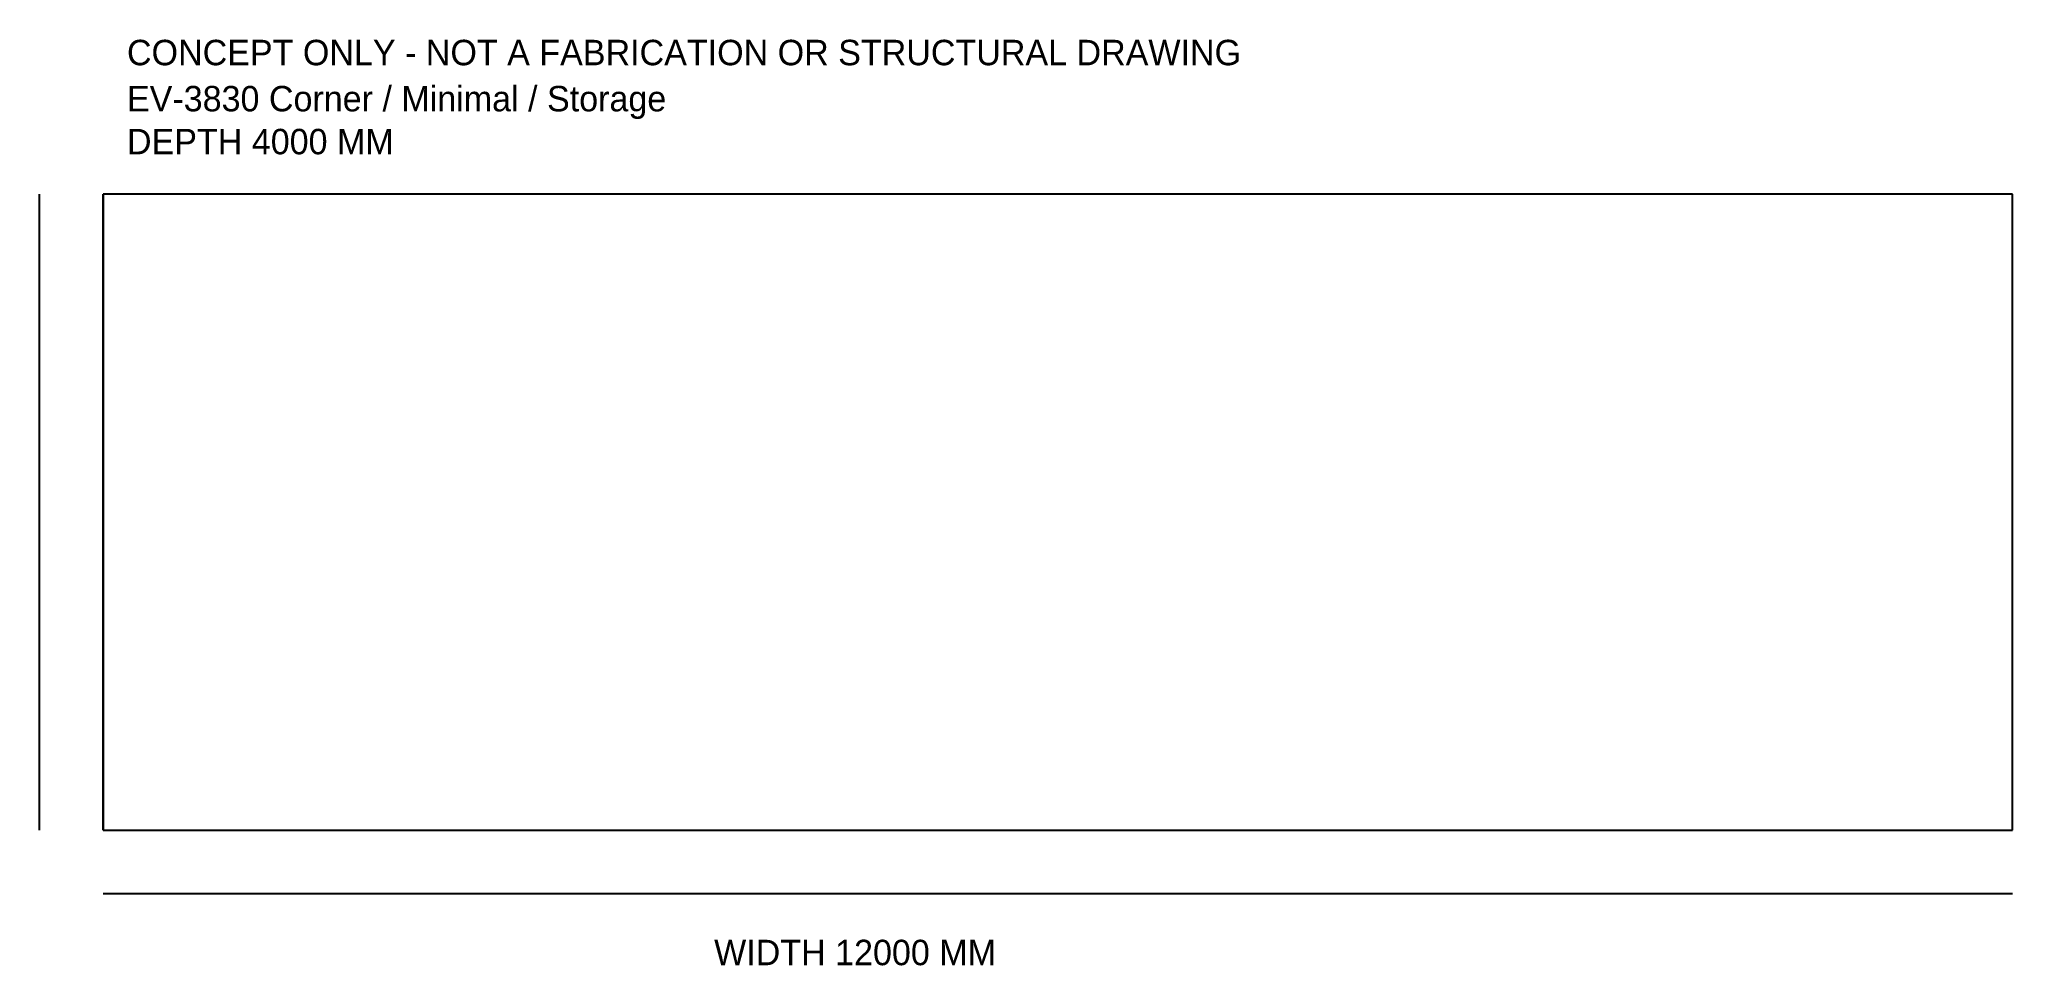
# Model space of a CAD drawing. Header units: millimetres. Extents: x -400 to 12000, y -852 to 4972.
import ezdxf

# ---------------------------------------------------------------- set-up
doc = ezdxf.new("R2010")
doc.units = ezdxf.units.MM

msp = doc.modelspace()

# ---------------------------------------------------------------- linework, layer by layer
at = {"layer": 'DIMENSIONS'}
for p, q in [((-400, 0), (-400, 4000)), ((0, -400), (12000, -400))]:
    msp.add_line(p, q, dxfattribs=at)
at = {"layer": 'FOOTPRINT'}
for p, q in [((12000, 4000), (0, 4000)), ((0, 4000), (0, 0)), ((12000, 0), (12000, 4000)), ((0, 0), (12000, 0))]:
    msp.add_line(p, q, dxfattribs=at)
at = {"layer": 'WALLS'}
for q in [(0, 4000), (12000, 0)]:
    msp.add_line((0, 0), q, dxfattribs=at)

# ---------------------------------------------------------------- texts
at = {"layer": 'LABELS'}
for s, p in [('CONCEPT ONLY - NOT A FABRICATION OR STRUCTURAL DRAWING', (150, 4810)), ('EV-3830 Corner / Minimal / Storage', (150, 4520)), ('DEPTH 4000 MM', (150, 4250)), ('WIDTH 12000 MM', (3840, -850))]:
    msp.add_text(s, height=160, dxfattribs=at).set_placement(p)

doc.saveas('drawing.dxf')
